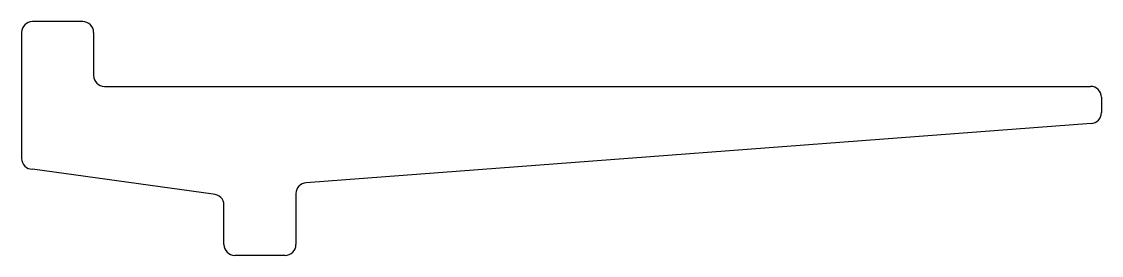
# Model space of a CAD drawing. Extents: x 831.3 to 861.3, y 460.5 to 467.
import ezdxf

# ---------------------------------------------------------------- set-up
doc = ezdxf.new("R2010")
doc.units = 0
doc.layers.get('0').update_dxf_attribs({"linetype": 'CONTINUOUS'})

msp = doc.modelspace()

# ---------------------------------------------------------------- linework, layer by layer
at = {"color": 0}
for p, q in [((832.965, 466.951), (831.565, 466.951)), ((831.265, 466.651), (831.265, 463.151)), ((833.265, 466.651), (833.265, 465.451)), ((833.565, 465.151), (860.965, 465.151)), ((861.265, 464.851), (861.265, 464.422)), ((860.98, 464.122), (839.171, 462.472)), ((836.586, 462.158), (831.565, 462.851)), ((838.886, 462.172), (838.886, 460.758)), ((836.886, 460.758), (836.886, 461.858)), ((838.586, 460.458), (837.186, 460.458))]:
    msp.add_line(p, q, dxfattribs=at)
for centre, start, end in [((831.565, 466.651), 90, 180), ((832.965, 466.651), 0, 90), ((833.565, 465.451), 180, 270), ((860.965, 464.851), 0, 90), ((860.965, 464.422), 272.8207, 0), ((831.565, 463.151), 180, 270), ((839.186, 462.172), 92.8207, 180), ((836.586, 461.858), 360, 90), ((837.186, 460.758), 180, 270), ((838.586, 460.758), 270, 0)]:
    msp.add_arc(centre, 0.3, start, end, dxfattribs=at)

doc.saveas('drawing.dxf')
